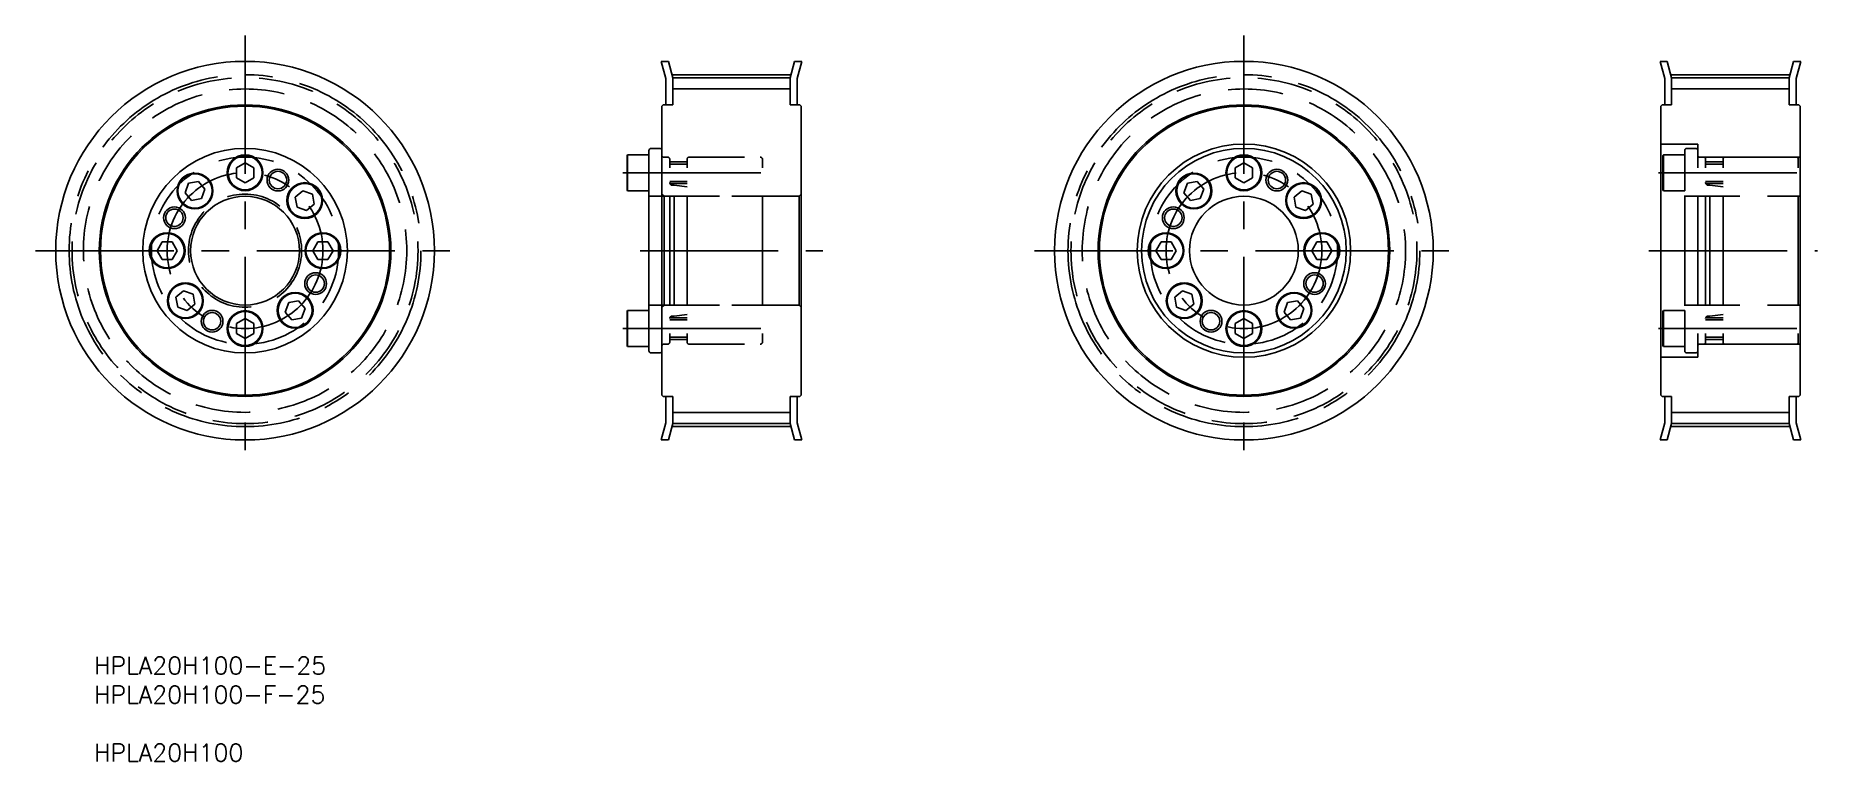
# Model space of a CAD drawing. Extents: x 2 to 411, y -15 to 152.
import ezdxf

# ---------------------------------------------------------------- set-up
doc = ezdxf.new("R2010")
doc.units = 0
doc.linetypes.add('CENTER', pattern=[50.8, 31.75, -6.35, 6.35, -6.35])
doc.linetypes.add('DASHED', pattern=[19.05, 12.7, -6.35])
doc.layers.get('0').update_dxf_attribs({"linetype": 'CONTINUOUS'})
doc.layers.add('CENTER', color=1, linetype='CENTER')
doc.styles.add('MISUMI', font='txt.shx')

# ---------------------------------------------------------------- blocks, each defined once
blk = doc.blocks.new('*U6')
at = {"color": 7, "linetype": 'CONTINUOUS', "style": 'MISUMI'}
for s, p in [('HPLA20H100-E-25', (15.05, 4.8)), ('HPLA20H100-F-25', (15.05, -1.87)), ('HPLA20H100', (15.05, -15.2))]:
    blk.add_text(s, height=4, dxfattribs=at).set_placement(p)

msp = doc.modelspace()

# ---------------------------------------------------------------- linework, layer by layer
at = {"color": 7, "linetype": 'CONTINUOUS'}
for p, q in [((146.4, 141.67), (145.33, 145.64)), ((145.33, 145.64), (146.99, 145.64)), ((148, 141.88), (146.99, 145.64)), ((175, 141.88), (176, 145.64)), ((177.66, 145.64), (176, 145.64)), ((176.6, 141.67), (177.66, 145.64)), ((375.89, 141.67), (374.83, 145.64)), ((374.83, 145.64), (376.48, 145.64)), ((377.49, 141.88), (376.48, 145.64)), ((404.49, 141.88), (405.5, 145.64)), ((407.16, 145.64), (405.5, 145.64)), ((406.09, 141.67), (407.16, 145.64)), ((146.4, 135.64), (146.4, 141.67)), ((148, 135.64), (148, 141.88)), ((148, 141.88), (175, 141.88)), ((175, 135.64), (175, 141.88)), ((176.6, 135.64), (176.6, 141.67)), ((375.89, 135.64), (375.89, 141.67)), ((377.49, 135.64), (377.49, 141.88)), ((377.49, 141.88), (404.49, 141.88)), ((404.49, 135.64), (404.49, 141.88)), ((406.09, 135.64), (406.09, 141.67)), ((145.8, 135.64), (145.5, 135.34)), ((145.5, 102.14), (145.5, 135.34)), ((145.8, 135.64), (148, 135.64)), ((175, 135.64), (177.2, 135.64)), ((177.2, 135.64), (177.5, 135.34)), ((177.5, 102.14), (177.5, 135.34)), ((375.29, 135.64), (374.99, 135.34)), ((374.99, 102.14), (374.99, 135.34)), ((375.29, 135.64), (377.49, 135.64)), ((404.49, 135.64), (406.69, 135.64)), ((406.69, 135.64), (406.99, 135.34)), ((406.99, 102.14), (406.99, 135.34)), ((137.5, 123.97), (137.61, 124.17)), ((137.5, 116.12), (137.5, 123.97)), ((137.61, 115.92), (137.61, 124.17)), ((137.61, 124.17), (142.5, 124.17)), ((142.5, 102.14), (142.5, 125.14)), ((142.5, 115.92), (142.5, 124.17)), ((143, 125.64), (145, 125.64)), ((145.5, 102.14), (145.5, 125.14)), ((49.73, 122.35), (47.73, 121.2)), ((47.73, 121.2), (47.73, 118.89)), ((47.73, 118.89), (49.73, 117.74)), ((51.73, 121.2), (49.73, 122.35)), ((49.73, 117.74), (51.73, 118.89)), ((50.73, 121.78), (50.73, 121.78)), ((51.23, 121.49), (51.23, 121.49)), ((51.73, 118.89), (51.73, 121.2)), ((142.5, 117.54), (142.5, 122.54)), ((279.22, 122.35), (277.22, 121.2)), ((277.22, 121.2), (277.22, 118.89)), ((277.22, 118.89), (279.22, 117.74)), ((281.22, 121.2), (279.22, 122.35)), ((279.22, 117.74), (281.22, 118.89)), ((280.22, 121.78), (280.22, 121.78)), ((280.72, 121.49), (280.72, 121.49)), ((281.22, 118.89), (281.22, 121.2)), ((36.74, 117.63), (35.95, 115.46)), ((35.95, 115.46), (37.43, 113.69)), ((39.01, 118.03), (36.74, 117.63)), ((40.5, 116.26), (39.01, 118.03)), ((39.71, 114.09), (40.5, 116.26)), ((63.04, 115.92), (61.27, 114.44)), ((65.21, 115.13), (63.04, 115.92)), ((65.61, 112.86), (65.21, 115.13)), ((137.5, 116.12), (137.61, 115.92)), ((137.61, 115.92), (142.5, 115.92)), ((266.23, 117.63), (265.44, 115.46)), ((265.44, 115.46), (266.93, 113.69)), ((268.51, 118.03), (266.23, 117.63)), ((269.99, 116.26), (268.51, 118.03)), ((269.2, 114.09), (269.99, 116.26)), ((292.53, 115.92), (290.77, 114.44)), ((294.7, 115.13), (292.53, 115.92)), ((295.11, 112.86), (294.7, 115.13)), ((37.43, 113.69), (39.71, 114.09)), ((61.27, 114.44), (61.67, 112.17)), ((61.67, 112.17), (63.84, 111.38)), ((63.84, 111.38), (65.61, 112.86)), ((266.93, 113.69), (269.2, 114.09)), ((290.77, 114.44), (291.17, 112.17)), ((291.17, 112.17), (293.34, 111.38)), ((293.34, 111.38), (295.11, 112.86)), ((30.67, 104.14), (29.52, 102.14)), ((32.98, 104.14), (30.67, 104.14)), ((34.14, 102.14), (32.98, 104.14)), ((66.47, 104.14), (65.32, 102.14)), ((68.78, 104.14), (66.47, 104.14)), ((69.94, 102.14), (68.78, 104.14)), ((260.17, 104.14), (259.01, 102.14)), ((262.48, 104.14), (260.17, 104.14)), ((263.63, 102.14), (262.48, 104.14)), ((295.97, 104.14), (294.81, 102.14)), ((298.28, 104.14), (295.97, 104.14)), ((299.43, 102.14), (298.28, 104.14)), ((29.52, 102.14), (30.67, 100.14)), ((30.67, 100.14), (32.98, 100.14)), ((32.98, 100.14), (34.14, 102.14)), ((65.32, 102.14), (66.47, 100.14)), ((66.47, 100.14), (68.78, 100.14)), ((68.78, 100.14), (69.94, 102.14)), ((142.5, 102.14), (142.5, 79.14)), ((145.5, 102.14), (145.5, 79.14)), ((145.5, 102.14), (145.5, 68.94)), ((177.5, 102.14), (177.5, 68.94)), ((259.01, 102.14), (260.17, 100.14)), ((260.17, 100.14), (262.48, 100.14)), ((262.48, 100.14), (263.63, 102.14)), ((294.81, 102.14), (295.97, 100.14)), ((295.97, 100.14), (298.28, 100.14)), ((298.28, 100.14), (299.43, 102.14)), ((374.99, 102.14), (374.99, 68.94)), ((406.99, 102.14), (406.99, 68.94)), ((35.61, 92.91), (33.85, 91.43)), ((33.85, 91.43), (34.25, 89.15)), ((37.79, 92.12), (35.61, 92.91)), ((38.19, 89.85), (37.79, 92.12)), ((59.75, 90.2), (58.96, 88.03)), ((62.02, 90.6), (59.75, 90.2)), ((63.51, 88.83), (62.02, 90.6)), ((265.11, 92.91), (263.34, 91.43)), ((263.34, 91.43), (263.74, 89.15)), ((267.28, 92.12), (265.11, 92.91)), ((267.68, 89.85), (267.28, 92.12)), ((289.25, 90.2), (288.46, 88.03)), ((291.52, 90.6), (289.25, 90.2)), ((293, 88.83), (291.52, 90.6)), ((34.25, 89.15), (36.42, 88.36)), ((36.42, 88.36), (38.19, 89.85)), ((49.73, 86.55), (47.73, 85.4)), ((51.73, 85.4), (49.73, 86.55)), ((58.96, 88.03), (60.44, 86.26)), ((60.44, 86.26), (62.72, 86.66)), ((62.72, 86.66), (63.51, 88.83)), ((137.5, 88.17), (137.61, 88.37)), ((137.5, 88.17), (137.5, 80.32)), ((137.61, 88.37), (142.5, 88.37)), ((137.61, 88.37), (137.61, 80.12)), ((142.5, 88.37), (142.5, 80.12)), ((142.5, 86.74), (142.5, 81.74)), ((263.74, 89.15), (265.91, 88.36)), ((265.91, 88.36), (267.68, 89.85)), ((279.22, 86.55), (277.22, 85.4)), ((281.22, 85.4), (279.22, 86.55)), ((288.46, 88.03), (289.94, 86.26)), ((289.94, 86.26), (292.21, 86.66)), ((292.21, 86.66), (293, 88.83)), ((47.73, 85.4), (47.73, 83.09)), ((47.73, 83.09), (49.73, 81.94)), ((49.73, 81.94), (51.73, 83.09)), ((51.73, 83.09), (51.73, 85.4)), ((277.22, 85.4), (277.22, 83.09)), ((277.22, 83.09), (279.22, 81.94)), ((279.22, 81.94), (281.22, 83.09)), ((281.22, 83.09), (281.22, 85.4)), ((137.5, 80.32), (137.61, 80.12)), ((137.61, 80.12), (142.5, 80.12)), ((143, 78.64), (145, 78.64)), ((145.8, 68.64), (145.5, 68.94)), ((145.8, 68.64), (148, 68.64)), ((146.4, 68.64), (146.4, 62.62)), ((148, 68.64), (148, 62.4)), ((175, 68.64), (175, 62.4)), ((175, 68.64), (177.2, 68.64)), ((176.6, 68.64), (176.6, 62.62)), ((177.2, 68.64), (177.5, 68.94)), ((375.29, 68.64), (374.99, 68.94)), ((375.29, 68.64), (377.49, 68.64)), ((375.89, 68.64), (375.89, 62.62)), ((377.49, 68.64), (377.49, 62.4)), ((404.49, 68.64), (404.49, 62.4)), ((404.49, 68.64), (406.69, 68.64)), ((406.09, 68.64), (406.09, 62.62)), ((406.69, 68.64), (406.99, 68.94)), ((146.4, 62.62), (145.33, 58.64)), ((148, 62.4), (146.99, 58.64)), ((148, 62.4), (175, 62.4)), ((175, 62.4), (176, 58.64)), ((176.6, 62.62), (177.66, 58.64)), ((375.89, 62.62), (374.83, 58.64)), ((377.49, 62.4), (376.48, 58.64)), ((377.49, 62.4), (404.49, 62.4)), ((404.49, 62.4), (405.5, 58.64)), ((406.09, 62.62), (407.16, 58.64)), ((145.33, 58.64), (146.99, 58.64)), ((177.66, 58.64), (176, 58.64)), ((374.83, 58.64), (376.48, 58.64)), ((407.16, 58.64), (405.5, 58.64))]:
    msp.add_line(p, q, dxfattribs=at)
at = {"color": 3, "linetype": 'CONTINUOUS'}
for p, q in [((148, 139.3), (175, 139.3)), ((377.49, 139.3), (404.49, 139.3)), ((148, 64.99), (175, 64.99)), ((377.49, 64.99), (404.49, 64.99))]:
    msp.add_line(p, q, dxfattribs=at)
at = {"color": 3, "linetype": 'DASHED'}
for p, q in [((145.91, 123.64), (146.8, 123.64)), ((147.3, 102.14), (147.3, 123.14)), ((151.3, 102.14), (151.3, 123.14)), ((151.8, 123.64), (168.1, 123.64)), ((168.6, 102.14), (168.6, 123.14)), ((374.99, 126.64), (383.49, 126.64)), ((375.49, 123.97), (375.61, 124.17)), ((375.49, 116.12), (375.49, 123.97)), ((375.61, 115.92), (375.61, 124.17)), ((375.61, 124.17), (380.49, 124.17)), ((380.49, 102.14), (380.49, 125.14)), ((380.49, 115.92), (380.49, 124.17)), ((380.99, 125.64), (382.99, 125.64)), ((383.49, 123.64), (383.49, 126.64)), ((383.49, 102.14), (383.49, 125.14)), ((383.49, 123.64), (406.99, 123.64)), ((383.9, 123.64), (384.79, 123.64)), ((385.29, 102.14), (385.29, 123.14)), ((389.29, 102.14), (389.29, 123.14)), ((389.79, 123.64), (406.09, 123.64)), ((406.59, 102.14), (406.59, 123.14)), ((151.3, 122.54), (147.3, 122.54)), ((151.3, 122.04), (147.3, 122.04)), ((380.49, 117.54), (380.49, 122.54)), ((389.29, 122.54), (385.29, 122.54)), ((389.29, 122.04), (385.29, 122.04)), ((142.5, 114.64), (168.6, 114.64)), ((146, 114.64), (145.5, 115.14)), ((146, 114.64), (177, 114.64)), ((146, 102.14), (146, 114.64)), ((151.3, 118.04), (147.3, 118.04)), ((151.3, 117.54), (147.3, 117.54)), ((147.9, 117.17), (148.3, 117.17)), ((148.3, 102.14), (148.3, 117.17)), ((148.3, 117.17), (151.3, 116.83)), ((177, 114.64), (177.5, 115.14)), ((177, 102.14), (177, 114.64)), ((375.49, 116.12), (375.61, 115.92)), ((375.61, 115.92), (380.49, 115.92)), ((380.49, 114.64), (406.99, 114.64)), ((389.29, 118.04), (385.29, 118.04)), ((389.29, 117.54), (385.29, 117.54)), ((385.89, 117.17), (386.29, 117.17)), ((386.29, 102.14), (386.29, 117.17)), ((386.29, 117.17), (389.29, 116.83)), ((146, 102.14), (146, 89.64)), ((147.3, 102.14), (147.3, 81.14)), ((148.3, 102.14), (148.3, 87.12)), ((151.3, 102.14), (151.3, 81.14)), ((168.6, 102.14), (168.6, 81.14)), ((177, 102.14), (177, 89.64)), ((380.49, 102.14), (380.49, 79.14)), ((383.49, 102.14), (383.49, 79.14)), ((385.29, 102.14), (385.29, 81.14)), ((386.29, 102.14), (386.29, 87.12)), ((389.29, 102.14), (389.29, 81.14)), ((406.59, 102.14), (406.59, 81.14)), ((142.5, 89.64), (168.6, 89.64)), ((146, 89.64), (145.5, 89.14)), ((146, 89.64), (177, 89.64)), ((151.3, 86.74), (147.3, 86.74)), ((151.3, 86.24), (147.3, 86.24)), ((147.9, 87.12), (148.3, 87.12)), ((148.3, 87.12), (151.3, 87.46)), ((177, 89.64), (177.5, 89.14)), ((375.49, 88.17), (375.61, 88.37)), ((375.49, 88.17), (375.49, 80.32)), ((375.61, 88.37), (380.49, 88.37)), ((375.61, 88.37), (375.61, 80.12)), ((380.49, 89.64), (406.99, 89.64)), ((380.49, 88.37), (380.49, 80.12)), ((380.49, 86.74), (380.49, 81.74)), ((389.29, 86.74), (385.29, 86.74)), ((389.29, 86.24), (385.29, 86.24)), ((385.89, 87.12), (386.29, 87.12)), ((386.29, 87.12), (389.29, 87.46)), ((151.3, 82.24), (147.3, 82.24)), ((389.29, 82.24), (385.29, 82.24)), ((145.91, 80.64), (146.8, 80.64)), ((151.3, 81.74), (147.3, 81.74)), ((151.8, 80.64), (168.1, 80.64)), ((375.49, 80.32), (375.61, 80.12)), ((375.61, 80.12), (380.49, 80.12)), ((380.99, 78.64), (382.99, 78.64)), ((383.49, 80.64), (383.49, 77.64)), ((383.49, 80.64), (406.99, 80.64)), ((383.9, 80.64), (384.79, 80.64)), ((389.29, 81.74), (385.29, 81.74)), ((389.79, 80.64), (406.09, 80.64)), ((374.99, 77.64), (383.49, 77.64))]:
    msp.add_line(p, q, dxfattribs=at)
at = {"color": 7, "linetype": 'CONTINUOUS'}
for centre, radius in [((49.73, 102.14), 43.5), ((279.22, 102.14), 43.5), ((49.73, 102.14), 33.5), ((49.73, 102.14), 33.2), ((279.22, 102.14), 33.5), ((279.22, 102.14), 33.2), ((49.73, 102.14), 23.5), ((49.73, 120.04), 4.12), ((49.73, 120.04), 3.92), ((279.22, 102.14), 24.5), ((279.22, 102.14), 23.5), ((279.22, 120.04), 4.12), ((279.22, 120.04), 3.92), ((38.22, 115.86), 4.12), ((38.22, 115.86), 3.92), ((57.29, 118.37), 2), ((267.72, 115.86), 4.12), ((267.72, 115.86), 3.92), ((286.79, 118.37), 2.5), ((286.79, 118.37), 2), ((49.73, 102.14), 12.5), ((63.44, 113.65), 4.12), ((63.44, 113.65), 3.92), ((279.22, 102.14), 12.5), ((292.94, 113.65), 4.12), ((292.94, 113.65), 3.92), ((33.51, 109.71), 2), ((263, 109.71), 2.5), ((263, 109.71), 2), ((31.83, 102.14), 4.12), ((31.83, 102.14), 3.92), ((67.63, 102.14), 4.12), ((67.63, 102.14), 3.92), ((261.32, 102.14), 4.12), ((261.32, 102.14), 3.92), ((297.12, 102.14), 4.12), ((297.12, 102.14), 3.92), ((36.02, 90.64), 4.12), ((36.02, 90.64), 3.92), ((65.95, 94.58), 2), ((265.51, 90.64), 4.12), ((265.51, 90.64), 3.92), ((295.45, 94.58), 2.5), ((295.45, 94.58), 2), ((61.23, 88.43), 4.12), ((61.23, 88.43), 3.92), ((290.73, 88.43), 4.12), ((290.73, 88.43), 3.92), ((42.16, 85.92), 2), ((49.73, 84.24), 4.12), ((49.73, 84.24), 3.92), ((271.66, 85.92), 2.5), ((271.66, 85.92), 2), ((279.22, 84.24), 4.12), ((279.22, 84.24), 3.92)]:
    msp.add_circle(centre, radius, dxfattribs=at)
at = {"color": 3, "linetype": 'DASHED'}
for centre, radius in [((49.73, 102.14), 39.74), ((49.73, 102.14), 37.15), ((279.22, 102.14), 39.74), ((279.22, 102.14), 37.15), ((49.73, 102.14), 21.5), ((279.22, 102.14), 21.5), ((49.73, 102.14), 13)]:
    msp.add_circle(centre, radius, dxfattribs=at)
at = {"color": 3}
for centre in [(57.29, 118.37), (33.51, 109.71), (65.95, 94.58), (42.16, 85.92)]:
    msp.add_circle(centre, 2.5, dxfattribs=at)
at = {"color": 7, "linetype": 'CONTINUOUS'}
for centre, start, end in [((143, 125.14), 90, 180), ((145, 125.14), 0, 90), ((143, 79.14), 180, 270), ((145, 79.14), 270, 0)]:
    msp.add_arc(centre, 0.5, start, end, dxfattribs=at)
at = {"color": 3, "linetype": 'DASHED'}
for centre, radius, start, end in [((145.91, 124.05), 0.41, 180, 270), ((146.8, 123.14), 0.5, 0, 90), ((151.8, 123.14), 0.5, 90, 180), ((168.1, 123.14), 0.5, 0, 90), ((380.99, 125.14), 0.5, 90, 180), ((382.99, 125.14), 0.5, 0, 90), ((383.9, 124.05), 0.41, 180, 270), ((384.79, 123.14), 0.5, 0, 90), ((389.79, 123.14), 0.5, 90, 180), ((406.09, 123.14), 0.5, 0, 90), ((147.9, 117.77), 0.6, 180.0007, 270), ((385.89, 117.77), 0.6, 180.0007, 270), ((147.9, 86.52), 0.6, 90, 179.9993), ((385.89, 86.52), 0.6, 90, 179.9993), ((145.91, 80.23), 0.41, 90, 180), ((146.8, 81.14), 0.5, 270, 0), ((151.8, 81.14), 0.5, 180, 270), ((168.1, 81.14), 0.5, 270, 0), ((380.99, 79.14), 0.5, 180, 270), ((382.99, 79.14), 0.5, 270, 0), ((383.9, 80.23), 0.41, 90, 180), ((384.79, 81.14), 0.5, 270, 0), ((389.79, 81.14), 0.5, 180, 270), ((406.09, 81.14), 0.5, 270, 0)]:
    msp.add_arc(centre, radius, start, end, dxfattribs=at)
at = {"layer": 'CENTER', "color": 1, "linetype": 'CENTER'}
for p, q in [((49.73, 151.55), (49.73, 52.05)), ((279.22, 151.55), (279.22, 52.05)), ((147.81, 142.57), (175.18, 142.57)), ((377.31, 142.57), (404.67, 142.57)), ((136.5, 120.04), (169.6, 120.04)), ((374.49, 120.04), (407.59, 120.04)), ((1.61, 102.14), (96.8, 102.14)), ((140.5, 102.14), (182.5, 102.14)), ((231.11, 102.14), (326.3, 102.14)), ((372.26, 102.14), (410.97, 102.14)), ((136.5, 84.24), (169.6, 84.24)), ((374.49, 84.24), (407.59, 84.24)), ((147.81, 61.72), (175.18, 61.72)), ((377.31, 61.72), (404.67, 61.72))]:
    msp.add_line(p, q, dxfattribs=at)
for centre, radius in [((49.73, 102.14), 40.42), ((279.22, 102.14), 40.42), ((49.73, 102.14), 17.9), ((279.22, 102.14), 17.9)]:
    msp.add_circle(centre, radius, dxfattribs=at)

# ---------------------------------------------------------------- block references
at = {"color": 7, "linetype": 'CONTINUOUS'}
msp.add_blockref('*U6', (0, 0), dxfattribs=at)

doc.saveas('drawing.dxf')
